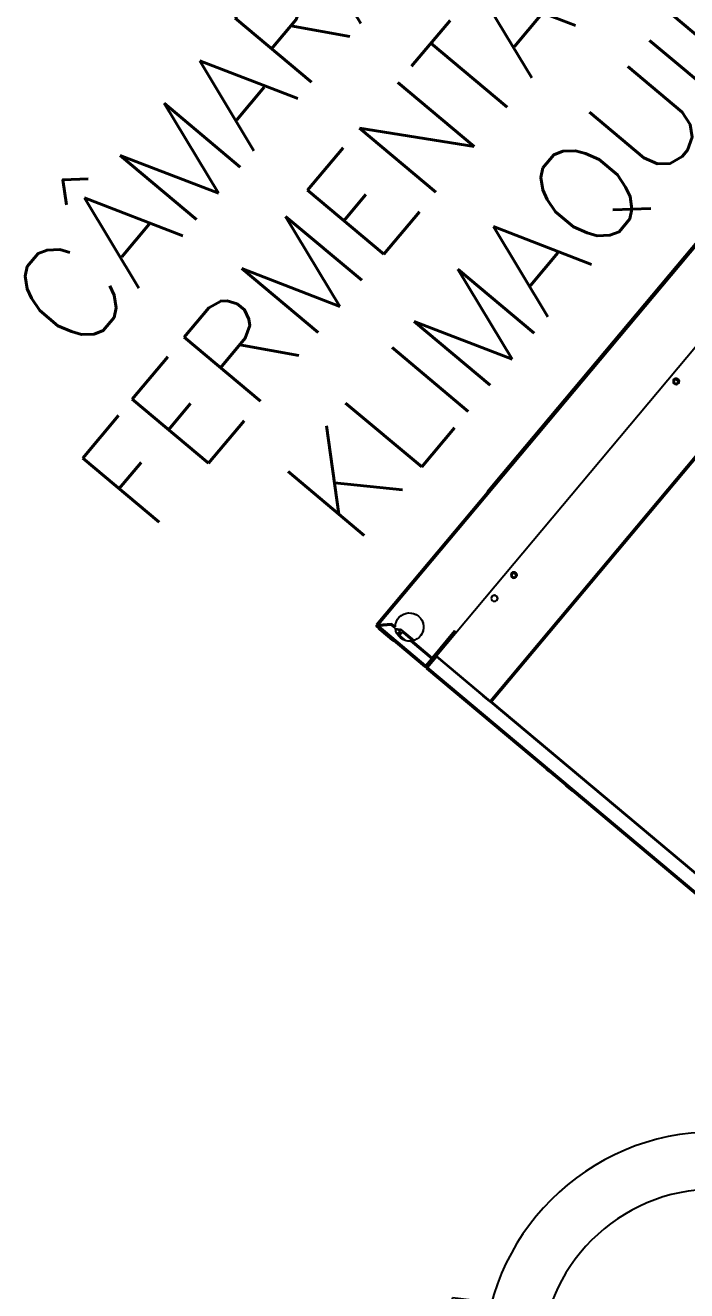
# Model space of a CAD drawing. Header units: metres. Extents: x 822482 to 822767, y 9662202 to 9662512.
# Drawn here: x 822651.226 to 822651.891, y 9662449.602 to 9662450.874 of the extents above; entities that cross this region are included whole.
import ezdxf

# ---------------------------------------------------------------- set-up
doc = ezdxf.new("R2010")
doc.units = ezdxf.units.M
doc.layers.add('ARQ_NE_EQUIPAMENTOS', color=7, linetype='Continuous')
doc.styles.add('ROMANS', font='romans', dxfattribs={"height": 0.2})

# ---------------------------------------------------------------- blocks, each defined once
blk = doc.blocks.new('fermentadora')
at = {"color": 8, "linetype": 'Continuous', "lineweight": 25}
for p, q in [((2277.9986, 2191.9986), (2277.9982, 2191.0874)), ((2277.9996, 2191.087), (2278, 2191.9982)), ((2278.0138, 2191.1574), (2278.0142, 2191.984)), ((2278.0145, 2191.1586), (2278.0148, 2191.9837)), ((2278.0148, 2191.8781), (2278.0145, 2191.2434)), ((2277.9981, 2191.2787), (2277.9981, 2191.2738)), ((2277.9981, 2191.2738), (2277.9981, 2191.2701)), ((2277.9983, 2191.2738), (2277.9981, 2191.2738)), ((2277.9981, 2191.2701), (2277.9983, 2191.2701)), ((2277.9983, 2191.2533), (2277.9981, 2191.2533)), ((2277.9981, 2191.2533), (2277.9981, 2191.2484)), ((2277.9981, 2191.2484), (2277.9981, 2191.2447)), ((2277.9981, 2191.2484), (2277.9983, 2191.2484)), ((2277.9981, 2191.2447), (2277.9983, 2191.2447)), ((2278.0145, 2191.218), (2278.0145, 2191.1586)), ((2278.0138, 2191.157), (2278.0138, 2191.1479)), ((2278.0144, 2191.157), (2278.0138, 2191.157)), ((2278.0143, 2191.0865), (2278.0144, 2191.157)), ((2278.0144, 2191.1583), (2278.0144, 2191.1586)), ((2278.0144, 2191.157), (2278.0144, 2191.1586)), ((2278.0154, 2191.1586), (2278.0144, 2191.1586)), ((2278.0144, 2191.158), (2278.0144, 2191.1583)), ((2278.0144, 2191.157), (2278.0144, 2191.158)), ((2278.7456, 2191.1567), (2278.0144, 2191.157)), ((2278.7446, 2191.1583), (2278.0154, 2191.1586)), ((2278.0138, 2191.1479), (2278.0144, 2191.1479)), ((2278.0138, 2191.087), (2278.0138, 2191.1479)), ((2277.9982, 2191.0218), (2277.9982, 2191.0842)), ((2277.9982, 2191.0842), (2278, 2191.0842)), ((2277.9982, 2191.0842), (2277.9982, 2191.0842)), ((2277.9982, 2191.0218), (2277.9982, 2191.0842)), ((2277.9996, 2191.087), (2278.0138, 2191.087)), ((2277.9996, 2191.0866), (2277.9996, 2191.086)), ((2278.0143, 2191.0866), (2277.9996, 2191.0866)), ((2278.0144, 2191.086), (2277.9996, 2191.086)), ((2278, 2191.086), (2278, 2191.0852)), ((2278, 2191.0852), (2278.0219, 2191.0852)), ((2278, 2191.0228), (2278, 2191.0842)), ((2278, 2191.0842), (2278.0092, 2191.0842)), ((2278.0028, 2191.087), (2278.0028, 2191.0869)), ((2278.0028, 2191.0869), (2278.0028, 2191.0866)), ((2278.0063, 2191.0869), (2278.0028, 2191.0869)), ((2278.0043, 2191.0852), (2278.0043, 2191.0842)), ((2278.0099, 2191.0869), (2278.0063, 2191.0869)), ((2278.0084, 2191.0842), (2278.0084, 2191.0852)), ((2278.0092, 2191.0842), (2278.0092, 2191.0571)), ((2278.0099, 2191.0869), (2278.0098, 2191.087)), ((2278.0099, 2191.0866), (2278.0099, 2191.0869)), ((2278.0102, 2191.0842), (2278.0102, 2191.058)), ((2278.0454, 2191.0842), (2278.0102, 2191.0842)), ((2278.0102, 2191.058), (2278.0102, 2191.0842)), ((2278.0102, 2191.0842), (2278.0102, 2191.0842)), ((2278.0143, 2191.087), (2278.0138, 2191.087)), ((2278.7455, 2191.0862), (2278.0143, 2191.0865)), ((2278.0144, 2191.086), (2278.0144, 2191.0865)), ((2278.0144, 2191.086), (2278.0219, 2191.086)), ((2278.0219, 2191.0852), (2278.0219, 2191.086)), ((2278.0219, 2191.086), (2278.0247, 2191.086)), ((2278.0247, 2191.086), (2278.0247, 2191.0852)), ((2278.0247, 2191.086), (2278.0454, 2191.086)), ((2278.0247, 2191.0852), (2278.0247, 2191.086)), ((2278.0247, 2191.086), (2278.0247, 2191.086)), ((2278.0247, 2191.086), (2278.0247, 2191.0842)), ((2278.0247, 2191.0852), (2278.0454, 2191.0852)), ((2278.0247, 2191.0852), (2278.0247, 2191.0852)), ((2278.0247, 2191.0852), (2278.0247, 2191.0842)), ((2278.0454, 2191.086), (2278.0454, 2191.0865)), ((2278.0454, 2191.086), (2278.0454, 2191.0865)), ((2278.0454, 2191.0865), (2278.0454, 2191.0842)), ((2278.0454, 2191.0865), (2278.0454, 2191.086)), ((2278.0454, 2191.086), (2278.0454, 2191.086)), ((2278.0065, 2191.0534), (2278.0065, 2191.0449)), ((2278.0108, 2191.0585), (2278.0108, 2191.0462)), ((2278.0116, 2191.059), (2278.0116, 2191.0462)), ((2278.0119, 2191.042), (2278.0119, 2191.0592)), ((2277.9979, 2191.0426), (2277.9979, 2191.0421)), ((2277.9979, 2191.0426), (2277.9982, 2191.0426)), ((2277.9979, 2191.0421), (2277.9979, 2191.0256)), ((2277.9979, 2191.0421), (2277.9982, 2191.0421)), ((2278.0095, 2191.0449), (2278.0051, 2191.0449)), ((2278.0095, 2191.0441), (2278.0053, 2191.0441)), ((2278.0058, 2191.0421), (2278.0109, 2191.0421)), ((2278.0065, 2191.0441), (2278.0065, 2191.0421)), ((2278.0109, 2191.0421), (2278.0082, 2191.0379)), ((2278.0082, 2191.0379), (2278.0109, 2191.0421)), ((2278.0089, 2191.0372), (2278.0119, 2191.042)), ((2278.0095, 2191.0441), (2278.0095, 2191.0449)), ((2278.0116, 2191.0462), (2278.0108, 2191.0462)), ((2278.0119, 2191.042), (2278.0117, 2191.0417)), ((2278.0091, 2191.032), (2278, 2191.0228)), ((2278.0102, 2191.031), (2278.001, 2191.0218)), ((2278.001, 2191.0218), (2278.0102, 2191.031)), ((2278.0091, 2191.0369), (2278.0091, 2191.032)), ((2278.0102, 2191.036), (2278.0102, 2191.031)), ((2278.0102, 2191.031), (2278.0102, 2191.036)), ((2277.9979, 2191.0256), (2277.9982, 2191.0256)), ((2277.9979, 2191.0256), (2277.9979, 2191.0249)), ((2277.9982, 2191.0249), (2277.9979, 2191.0249)), ((2277.9979, 2191.0249), (2277.9979, 2191.0246)), ((2277.9982, 2191.0246), (2277.9979, 2191.0246)), ((2277.9982, 2191.0218), (2277.999, 2191.0218)), ((2277.9982, 2191.0218), (2277.9982, 2191.0218)), ((2278, 2191.0208), (2278, 2191.02)), ((2278.7631, 2191.0197), (2278, 2191.02)), ((2278, 2191.02), (2278, 2191.02)), ((2278.0002, 2191.0231), (2278.0002, 2191.0223)), ((2278.0002, 2191.0223), (2278.0004, 2191.0223)), ((2278.0003, 2191.0231), (2278.0004, 2191.0231)), ((2278.0004, 2191.0231), (2278.0004, 2191.0223)), ((2278.0004, 2191.0231), (2278.0007, 2191.0231)), ((2278.0004, 2191.0223), (2278.0007, 2191.0223)), ((2278.0007, 2191.0231), (2278.0007, 2191.0223)), ((2278.0007, 2191.0223), (2278.0015, 2191.0223)), ((2278.7621, 2191.0215), (2278.001, 2191.0218)), ((2278.001, 2191.0218), (2278.001, 2191.0218)), ((2278.0018, 2191.0246), (2278.0038, 2191.0246)), ((2278.1734, 2191.0194), (2278.1734, 2191.0199)), ((2278.1734, 2191.0194), (2278.1734, 2191.0199)), ((2278.1835, 2191.0194), (2278.1734, 2191.0194)), ((2278.1734, 2191.0194), (2278.1734, 2191.0194)), ((2278.1835, 2191.0194), (2278.1835, 2191.0199)), ((2278.5796, 2191.0193), (2278.1835, 2191.0194))]:
    blk.add_line(p, q, dxfattribs=at)
at = {"color": 8, "linetype": 'Continuous', "lineweight": 25, "flags": 128}
blk.add_lwpolyline([(2277.9994, 2191.0224), (2277.9998, 2191.0223), (2278.0002, 2191.0223)], dxfattribs=at)
at = {"color": 8, "linetype": 'Continuous', "lineweight": 25}
for centre, radius in [((2278.0962, 2191.0938), 0.00305), ((2278.1267, 2191.0938), 0.00305), ((2278.1267, 2191.0938), 0.00264), ((2278.1267, 2191.0938), 0.00244), ((2278.1267, 2191.0938), 0.00213), ((2278.3806, 2191.0937), 0.00305), ((2278.3806, 2191.0937), 0.00264), ((2278.3806, 2191.0937), 0.00244), ((2278.3806, 2191.0937), 0.00213)]:
    blk.add_circle(centre, radius, dxfattribs=at)
for centre, radius, start, end in [((2278.0154, 2191.157), 0.00162, 128.6584, 179.9717), ((2278.0962, 2191.0938), 0.00305, 269.9762, 89.9762), ((2278.1264, 2191.0938), 0.00208, 257.3106, 97.4581), ((2278.1264, 2191.0938), 0.00208, 269.9762, 89.9762), ((2278.1267, 2191.0938), 0.00305, 269.9762, 89.9762), ((2278.1267, 2191.0938), 0.00244, 269.9762, 89.9762), ((2278.1267, 2191.0938), 0.00213, 269.9762, 89.9762), ((2278.3803, 2191.0937), 0.00208, 257.3011, 97.4675), ((2278.3803, 2191.0937), 0.00208, 269.9762, 89.9762), ((2278.3806, 2191.0937), 0.00305, 269.9762, 89.9762), ((2278.3806, 2191.0937), 0.00244, 269.9762, 89.9762), ((2278.3806, 2191.0937), 0.00213, 269.9762, 89.9762), ((2278, 2191.0842), 0.00183, 89.9762, 179.9717), ((2278, 2191.0842), 0.00183, 89.9762, 179.9717), ((2278, 2191.0842), 0.00102, 89.9762, 179.9717), ((2278.0219, 2191.0842), 0.00183, 359.9807, 89.9762), ((2278.0219, 2191.0842), 0.00102, 359.9807, 89.9762), ((2278.0219, 2191.0842), 0.00102, 359.9807, 89.9762), ((2278.0219, 2191.0842), 0.00102, 359.9807, 89.9762), ((2278.0192, 2191.047), 0.0142, 134.8635, 225.0889), ((2278.0192, 2191.047), 0.0142, 230.6092, 129.3432), ((2278.0192, 2191.047), 0.0142, 269.9762, 89.9762), ((2278.0192, 2191.047), 0.0142, 269.9762, 89.9762), ((2278.0002, 2191.0426), 0.00234, 150.6672, 179.9762), ((2278.0095, 2191.0462), 0.00213, 269.9762, 359.9762), ((2278.0095, 2191.0462), 0.00132, 269.9762, 359.9762), ((2278.0002, 2191.0246), 0.00234, 179.9762, 209.2852), ((2278, 2191.0218), 0.00183, 179.9807, 269.9762), ((2278, 2191.0218), 0.00183, 179.9717, 269.9762), ((2278, 2191.0218), 0.00102, 179.9717, 269.9762)]:
    blk.add_arc(centre, radius, start, end, dxfattribs=at)
for points, knots in [([(2277.9996, 2191.087), (2277.9994, 2191.087), (2277.9991, 2191.0871), (2277.9986, 2191.0872), (2277.9983, 2191.0873), (2277.9982, 2191.0874), (2277.9982, 2191.0874)], [0, 0, 0, 0, 0.2500003, 0.5000155, 0.7500125, 1, 1, 1, 1]), ([(2277.9982, 2191.0874), (2277.9982, 2191.0872), (2277.9983, 2191.0869), (2277.9986, 2191.0864), (2277.9991, 2191.0861), (2277.9994, 2191.086), (2277.9996, 2191.086)], [0, 0, 0, 0, 0.249996, 0.499989, 0.749993, 1, 1, 1, 1]), ([(2277.9989, 2191.0871), (2277.9989, 2191.0871), (2277.9989, 2191.087), (2277.999, 2191.0868), (2277.9993, 2191.0867), (2277.9995, 2191.0866), (2277.9996, 2191.0866)], [0, 0, 0, 0, 0.023808, 0.349192, 0.674576, 1, 1, 1, 1]), ([(2277.9996, 2191.0866), (2277.9996, 2191.0866), (2277.9997, 2191.0867), (2277.9997, 2191.0868), (2277.9997, 2191.0869), (2277.9998, 2191.087)], [0, 0, 0, 0, 0.40663, 0.813195, 1, 1, 1, 1]), ([(2277.9999, 2191.0866), (2277.9999, 2191.0867), (2277.9999, 2191.0868), (2277.9998, 2191.0869), (2277.9998, 2191.087)], [0, 0, 0, 0, 0.434308, 1, 1, 1, 1]), ([(2277.9998, 2191.0867), (2277.9998, 2191.0867), (2277.9998, 2191.0868), (2277.9998, 2191.087), (2277.9998, 2191.087)], [0, 0, 0, 0, 0.655497, 1, 1, 1, 1]), ([(2277.9982, 2191.0263), (2277.9981, 2191.0262), (2277.9979, 2191.026), (2277.9979, 2191.0257), (2277.9979, 2191.0256)], [0, 0, 0, 0, 0.193142, 1, 1, 1, 1]), ([(2278, 2191.0228), (2277.9998, 2191.0228), (2277.9993, 2191.0226), (2277.9988, 2191.0224), (2277.9984, 2191.0222), (2277.9982, 2191.022), (2277.9982, 2191.0219), (2277.9982, 2191.0218)], [0, 0, 0, 0, 0.227775, 0.455596, 0.683408, 0.911227, 1, 1, 1, 1]), ([(2278, 2191.0228), (2277.9999, 2191.0228), (2277.9996, 2191.0226), (2277.9993, 2191.0224), (2277.999, 2191.0221), (2277.999, 2191.0219), (2277.999, 2191.0218)], [0, 0, 0, 0, 0.222231, 0.477054, 0.731973, 1, 1, 1, 1]), ([(2278, 2191.02), (2278.0001, 2191.02), (2278.0002, 2191.0201), (2278.0005, 2191.0204), (2278.0007, 2191.0209), (2278.0009, 2191.0214), (2278.001, 2191.0217), (2278.001, 2191.0218)], [0, 0, 0, 0, 0.22775, 0.455569, 0.6834, 0.911232, 1, 1, 1, 1]), ([(2278, 2191.0208), (2278.0001, 2191.0208), (2278.0002, 2191.0209), (2278.0005, 2191.0211), (2278.0007, 2191.0214), (2278.0009, 2191.0217), (2278.001, 2191.0218)], [0, 0, 0, 0, 0.222212, 0.477042, 0.731958, 1, 1, 1, 1]), ([(2278.0007, 2191.0223), (2278.0008, 2191.0223), (2278.001, 2191.0224), (2278.0012, 2191.0229), (2278.0014, 2191.0237), (2278.0016, 2191.0243), (2278.0017, 2191.0246)], [0, 0, 0, 0, 0.249999, 0.5000022, 0.749999, 1, 1, 1, 1]), ([(2278.0007, 2191.0231), (2278.0008, 2191.0231), (2278.001, 2191.0232), (2278.0012, 2191.0235), (2278.0014, 2191.024), (2278.0016, 2191.0244), (2278.0017, 2191.0246)], [0, 0, 0, 0, 0.25001, 0.499999, 0.749996, 1, 1, 1, 1])]:
    blk.add_open_spline(points, degree=3, knots=knots, dxfattribs=at)
blk = doc.blocks.new('20006_ARQ_1400_3PV$0$IC-001')
at = {"color": 0}
for p, q in [((0.1973, 0.3872), (0.1973, 0.4254)), ((0.1973, 0.4254), (0.2373, 0.4254)), ((0.2373, 0.3872), (0.2373, 0.4254)), ((0.0107, 0.0549), (-0.022, 0.0334)), ((0.432, 0.0577), (0.4647, 0.0362)), ((0, 0), (-0.022, 0.0334)), ((0.4427, 0.0028), (0.4647, 0.0362)), ((0.031, 0.0204), (0, 0)), ((0.4117, 0.0232), (0.4427, 0.0028))]:
    blk.add_line(p, q, dxfattribs=at)
for radius in [0.2325, 0.175]:
    blk.add_circle((0.2204, 0.1553), radius, dxfattribs=at)
blk = doc.blocks.new('A$C8f1b9c42')
at = {"layer": 'ARQ_NE_EQUIPAMENTOS', "transparency": 33554687, "xscale": -1, "rotation": 180.0000000035435}
blk.add_blockref('20006_ARQ_1400_3PV$0$IC-001', (369.4881, -252.3556), dxfattribs=at)
at = {"layer": 'ARQ_NE_EQUIPAMENTOS', "lineweight": 0, "transparency": 33554687, "xscale": -1, "rotation": 90}
blk.add_blockref('fermentadora', (2561.4662, 2025.1386), dxfattribs=at)
at = {"layer": 'ARQ_NE_EQUIPAMENTOS', "transparency": 33554687, "insert": (370.7251, -253.2497), "char_height": 0.100001, "width": 1.062925, "attachment_point": 5, "rotation": 270, "style": 'ROMANS'}
blk.add_mtext('CÂMARA DE FERMENTAÇÃO\\PKLIMAQUIP', dxfattribs=at)

msp = doc.modelspace()

# ---------------------------------------------------------------- block references
at = {"ltscale": 10, "rotation": 140.0090103764572}
msp.add_blockref('A$C8f1b9c42', (822772.889, 9662018.4697), dxfattribs=at)

doc.saveas('drawing.dxf')
